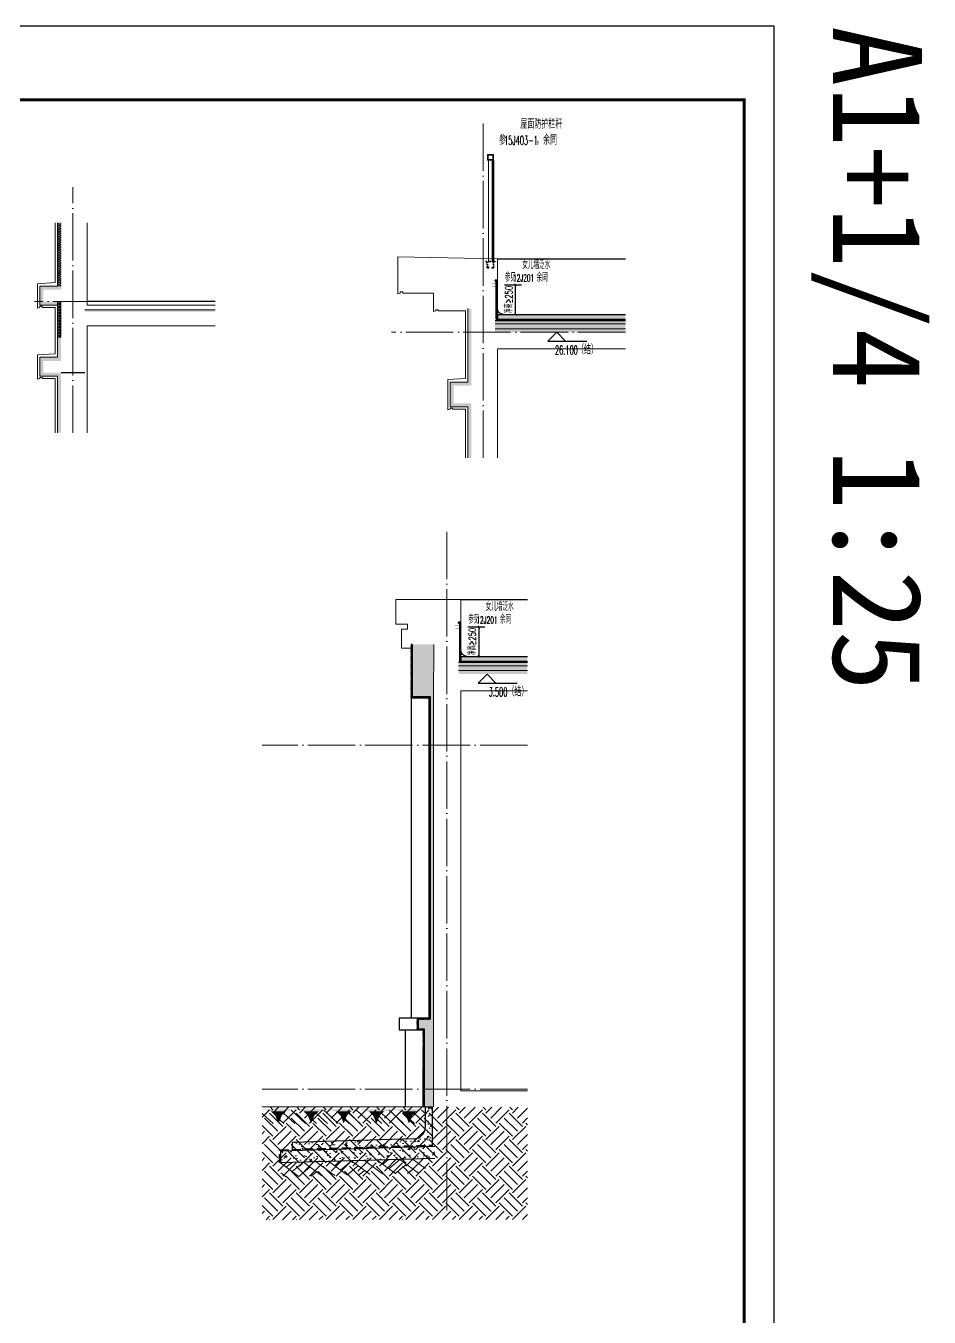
# Model space of a CAD drawing. Extents: x 27938 to 983267, y -209821 to 1628073.
# Drawn here: x 945472 to 953091, y -158326 to -147435 of the extents above; entities that cross this region are included whole.
import ezdxf
from ezdxf.xclip import XClip

# ---------------------------------------------------------------- set-up
doc = ezdxf.new("R2010")
doc.units = 0
doc.header["$LTSCALE"] = 1000
doc.header["$MEASUREMENT"] = 0
doc.header["$XCLIPFRAME"] = 0
doc.linetypes.add('DASH', pattern=[0.35, 0.25, -0.1])
doc.linetypes.add('DOTE', pattern=[2.42, 2, -0.2, 0.02, -0.2])
for name, color, linetype in [('3-屋面构造层', 157, 'Continuous'), ('COLUMN', 9, 'Continuous'), ('DIM_ELEV', 3, 'Continuous'), ('DIM_IDEN', 67, 'Continuous'), ('PUB_TEXT', 4, 'Continuous'), ('Stair-栏杆', 142, 'Continuous'), ('SURFACE', 6, 'Continuous'), ('图框', 140, 'Continuous'), ('看线', 251, 'Continuous'), ('立面-看线', 251, 'Continuous')]:
    doc.layers.add(name, color=color, linetype=linetype)
for name, color, linetype, lineweight in [('DOTE', 19, 'DOTE', 9), ('PUB_HATCH', 8, 'Continuous', 9), ('内粉刷', 37, 'Continuous', 9), ('填充', 251, 'Continuous', 5), ('立面-中轮廓线', 213, 'Continuous', 35), ('立面-栏杆', 105, 'Continuous', 15), ('粉刷', 251, 'Continuous', 9)]:
    doc.layers.add(name, color=color, linetype=linetype, lineweight=lineweight)
doc.layers.add('yichutu', color=7, linetype='Continuous', true_color=0xffffff, plot=False)
doc.styles.add('_TCH_DIM', font='SIMPLEX.shx', dxfattribs={"width": 0.7, "bigfont": 'GBCBIG.shx'})
doc.styles.add('_TCH_DIM_T3', font='SIMPLEX.shx', dxfattribs={"width": 0.494118, "bigfont": 'GBCBIG.shx'})
doc.styles.add('_TCH_LABEL', font='')
doc.styles.get('_TCH_LABEL').set_extended_font_data('SimHei')
doc.dimstyles.new('_TCH_ARCH&&20', dxfattribs={"dimtxt": 59.5, "dimasz": 20, "dimexe": 50, "dimexo": 60, "dimgap": 25.25, "dimtad": 1, "dimdec": 0, "dimzin": 0, "dimdsep": 46, "dimtxsty": '_TCH_DIM_T3', "dimblk": 'ARCHTICK', "dimcen": 0.09, "dimclrt": 7, "dimazin": 2, "dimtfac": 1, "dimtdec": 0, "dimtix": 1, "dimtmove": 2, "dimatfit": 3, "dimfxl": 1, "dimtolj": 1, "dimtzin": 0, "dimarcsym": 0})
pattern_1 = [(0, (-770148.815, -420821.493), (16.66875, 9.623705), [11.1125, -22.225]), (120, (-770148.815, -420821.493), (-16.66874801, 9.62370845), [11.1125, -22.225]), (60, (-770148.815, -420821.493), (1.99e-06, 19.24741345), [-22.225, 11.1125])]
pattern_2 = [(50, (28072.99, 249033.25), (143.452037, -12.550427), [15, -165]), (355, (28072.99, 249033.25), (-27.750267, 150.438427), [12, -132]), (100.4514, (28084.94, 249032.2), (115.701876, 137.88791), [12.74804, -140.22842]), (46.1842, (28072.99, 249073.25), (213.44821, -33.1038), [22.5, -247.5]), (96.6356, (28090.77, 249070.5), (186.93254, 194.82357), [19.12206, -210.3426]), (351.1842, (28072.99, 249073.25), (186.93239, 194.82372), [18, -198]), (21, (28092.99, 249063.25), (119.38141, -80.52378), [15, -165]), (326, (28092.99, 249063.25), (48.663066, 145.03001), [12, -132]), (71.4514, (28102.93, 249056.54), (168.044526, 64.5061), [12.74804, -140.22842]), (37.5, (28072.986, 249033.25), (2.431971, 66.578771), [0, -130.4, 0, -134, 0, -132.5]), (7.5, (28072.986, 249033.25), (52.613907, 78.882342), [0, -76.4, 0, -127.4, 0, -50.5]), (327.5, (28028.386, 249033.25), (106.764487, -4.510974), [0, -50, 0, -156, 0, -207]), (317.5, (28008.39, 249033.25), (116.637234, 20.020996), [0, -65, 0, -103.6, 0, -147])]

# ---------------------------------------------------------------- blocks, each defined once
blk = doc.blocks.new('_ArchTick')
at = {"color": 0, "linetype": 'ByBlock', "const_width": 0.4}
blk.add_lwpolyline([(-0.5, -0.5), (0.5, 0.5)], dxfattribs=at)
blk = doc.blocks.new('*D207')
at = {"layer": 'Defpoints', "color": 0, "transparency": 16777216}
for p in [(949450, -149619), (949603, -149619), (949450, -149869)]:
    blk.add_point(p, dxfattribs=at)
at = {"layer": 'DIM_IDEN', "color": 0, "lineweight": -2, "transparency": 16777216}
for p, q in [((949510, -149619), (949653, -149619)), ((949603, -149869), (949603, -149619)), ((949510, -149869), (949653, -149869))]:
    blk.add_line(p, q, dxfattribs=at)
at = {"layer": 'DIM_IDEN', "color": 0, "lineweight": -2, "transparency": 16777216, "xscale": 20, "yscale": 20, "zscale": 20}
for p, rotation in [((949603, -149619), 90), ((949603, -149869), 270)]:
    blk.add_blockref('_ArchTick', p, dxfattribs=dict(at, rotation=rotation))
at = {"layer": 'DIM_IDEN', "color": 7, "transparency": 16777216, "insert": (949546, -149744), "char_height": 59.5, "attachment_point": 5, "rotation": 90, "style": '_TCH_DIM_T3'}
blk.add_mtext('\\A1;{\\W0.70588;净高≥250}', dxfattribs=at)
blk = doc.blocks.new('A$C05102146')
at = {"layer": 'PUB_TEXT', "style": '_TCH_DIM'}
for s, height, width, p in [('屋面防护栏杆', 84.4, 0.7, (227, 216)), ('参', 84.4, 0.7, (47, 81)), ('15J403-1', 74.4, 0.494118, (90, 81)), ('，余同', 84.4, 0.7, (360, 81))]:
    blk.add_text(s, height=height, dxfattribs=dict(at, width=width)).set_placement(p)
blk = doc.blocks.new('A$C40486AD2')
at = {"layer": 'PUB_TEXT', "style": '_TCH_DIM'}
for s, height, width, p in [('女儿墙泛水', 67.5, 0.7, (255, 115)), ('参见', 67.5, 0.7, (108, 8)), ('12J201', 59.5, 0.494118, (177, 8)), ('，余同', 67.5, 0.7, (328, 8))]:
    blk.add_text(s, height=height, dxfattribs=dict(at, width=width)).set_placement(p)
blk = doc.blocks.new('FGHFG4334GDFGDFFGGGGGGDFG4G')
at = {"layer": 'SURFACE', "const_width": 2.25}
for points in [[(47, 0), (0, 0)], [(47, -28), (0, -28)]]:
    blk.add_lwpolyline(points, dxfattribs=at)
at = {"layer": 'SURFACE', "const_width": 1.5}
blk.add_lwpolyline([(47, 17, -1), (47, 5), (47, -7, -1), (47, -19), (47, -37), (53, -48), (53, -73)], format="xyb", dxfattribs=at)
blk = doc.blocks.new('FGDGDGD')
at = {"layer": '3-屋面构造层'}
h = blk.add_hatch(dxfattribs=at)
h.set_pattern_fill('隔热材料01', color=256, scale=7.692308, style=0)
h.set_pattern_definition([(270, (9.5186, 433.228), (3.846153863, -7e-16), [0.385980771, -3.460173092]), (270, (6.637, 433.228), (3.846153863, -7e-16), [0.385980771, -3.460173092]), (90, (8.5996, 430.618), (-3.846153863, 2e-16), [0.385980771, -3.460173092]), (90, (7.556, 430.618), (-3.846153863, 2e-16), [0.385980771, -3.460173092]), (180, (10.002, 430), (-5e-16, -3.846153863), [3.848019248, 0.001865385]), (135, (8.9282, 430.193), (2e-16, 3.846144175), [0.328307694, -5.110980792]), (116.56505, (12.5422, 430.4251), (8.6793e-06, 3.8461487416), [0.215769232, -8.384500037]), (116.56505, (8.696, 430.4251), (8.6793e-06, 3.8461487416), [0.215769232, -8.384500037]), (153.43495, (13.1603, 430), (-8.679e-06, 3.846148742), [0.431538463, -8.168730805]), (153.43495, (9.3142, 430), (-8.679e-06, 3.846148742), [0.431538463, -8.168730805]), (63.43495, (12.4457, 431.0041), (-8.6793e-06, 3.8461487416), [2.054923086, -6.545346183]), (63.43495, (8.5996, 431.0041), (-8.6793e-06, 3.8461487416), [2.054923086, -6.545346183]), (116.56505, (13.3647, 433.228), (8.6793e-06, 3.8461487416), [0.215769232, -8.384500037]), (116.56505, (9.5186, 433.228), (8.6793e-06, 3.8461487416), [0.215769232, -8.384500037]), (135, (9.422, 433.421), (2e-16, 3.846144175), [0.328307694, -5.110980792]), (153.43495, (13.036, 433.6532), (-8.679e-06, 3.846148742), [0.431538463, -8.168730805]), (153.43495, (9.19, 433.6532), (-8.679e-06, 3.846148742), [0.431538463, -8.168730805]), (45, (6.7336, 433.421), (2e-16, 3.846144175), [0.328307694, -5.110980792]), (63.43495, (10.4833, 433.228), (-8.6793e-06, 3.8461487416), [0.215769232, -8.384500037]), (63.43495, (6.6371, 433.228), (-8.6793e-06, 3.8461487416), [0.215769232, -8.384500037]), (26.56505, (10.812, 433.6532), (8.679e-06, 3.846148742), [0.431538463, -8.168730805]), (26.56505, (6.9658, 433.6532), (8.679e-06, 3.846148742), [0.431538463, -8.168730805]), (116.56505, (11.4023, 431.0041), (8.6793e-06, 3.8461487416), [2.054923086, -6.545346183]), (116.56505, (7.5561, 431.0041), (8.6793e-06, 3.8461487416), [2.054923086, -6.545346183]), (45, (7.2275, 430.193), (2e-16, 3.846144175), [0.328307694, -5.110980792]), (63.43495, (11.3058, 430.4251), (-8.6793e-06, 3.8461487416), [0.215769232, -8.384500037]), (63.43495, (7.4596, 430.4251), (-8.6793e-06, 3.8461487416), [0.215769232, -8.384500037]), (26.56505, (10.6877, 430), (8.679e-06, 3.846148742), [0.431538463, -8.168730805]), (26.56505, (6.8415, 430), (8.679e-06, 3.846148742), [0.431538463, -8.168730805])])
edge = h.paths.add_edge_path()
edge.add_arc((682181, 585366), 9.23, 450, 540, ccw=False)
edge.add_line((682181, 585375), (682192, 585375))
edge.add_line((682192, 585375), (682192, 585366))
edge.add_line((682192, 585366), (682172, 585366))
h = blk.add_hatch(dxfattribs=at)
h.set_pattern_fill('混凝土', color=256, scale=5, angle=-1.1458, style=0)
h.set_pattern_definition([(48.854237, (-82751.966, -43707.863), (35.7930991, -3.8540962), [3.75, -41.25]), (353.854237, (-82751.966, -43707.863), (-6.1841378, 37.7408106), [3, -33]), (99.305637, (-82748.983, -43708.185), (29.6089874, 33.886691), [3.1870095, -35.0571056]), (45.038437, (-82751.766, -43697.865), (53.1858973, -9.3413237), [5.625, -61.875]), (95.489837, (-82747.334, -43698.644), (47.6977146, 47.7616795), [4.7805144, -52.58565]), (350.038437, (-82751.766, -43697.865), (47.6976773, 47.7617167), [4.5, -49.5]), (19.854237, (-82746.817, -43700.465), (29.4368469, -20.7237073), [3.75, -41.25]), (324.854237, (-82746.817, -43700.465), (12.8883392, 36.0069862), [3, -33]), (70.305637, (-82744.364, -43702.192), (42.3251977, 15.2832459), [3.1870095, -35.0571056]), (36.3542372, (-82751.966, -43707.863), (0.9406985, 16.62920733), [0, -32.6, 0, -33.5, 0, -33.125]), (6.3542372, (-82751.966, -43707.863), (13.54517982, 19.45362572), [0, -19.1, 0, -31.85, 0, -12.625]), (326.3542372, (-82763.114, -43707.64), (26.66323482, -1.66123381), [0, -12.5, 0, -39, 0, -51.75]), (316.3542372, (-82768.113, -43707.54), (29.2535633, 4.4211788), [0, -16.25, 0, -25.9, 0, -36.75])])
h.paths.add_polyline_path([(674875, 585046), (674875, 585086), (682172, 585086), (682172, 585046)])
h = blk.add_hatch(dxfattribs=at)
h.set_pattern_fill('隔热材料03', color=256, scale=12.5, style=0)
h.set_pattern_definition([(113.578, (-500407.8114, 374696.8656), (-0.0086926214, 6.2699620763), [1.075, -0.5693125, 2.8375, -0.5693125, 1.075, -0.6825]), (66.42, (-500406.1744, 374696.8656), (2.727787851, 6.0425e-05), [1.075, -0.5693125, 2.840375, -0.5693125, 1.075, -0.6825]), (180, (-500406.1744, 374696.8656), (0, 6.25), [1.636625, -1.0910625]), (180, (-500407.538, 374702.4906), (0, 6.25), [1.636625, -1.0910625]), (90, (-500405.7427, 374697.8548), (2.72775, 2e-16), [0.52175, -5.72825]), (90, (-500407.1066, 374700.9798), (2.72775, 2e-16), [0.52175, -5.72825]), (90, (-500408.2427, 374697.8548), (2.72775, 2e-16), [0.52175, -5.72825]), (90, (-500409.6066, 374700.9798), (2.72775, 2e-16), [0.52175, -5.72825])])
edge = h.paths.add_edge_path()
edge.add_line((682178, 585086), (682178, 585050))
edge.add_arc((682172, 585050), 6.25, 270, 360, ccw=False)
edge.add_line((682172, 585044), (682172, 585086))
edge.add_line((682172, 585086), (682178, 585086))
h = blk.add_hatch(dxfattribs=at)
h.set_pattern_fill('焦渣矿渣', color=256, scale=4, angle=-1.1458, style=0)
h.set_pattern_definition([(358.8542372, (-82751.966, -43697.863), (8.27546507, 13.69326162), [1.6, -14.4]), (298.8542372, (-82751.966, -43697.863), (15.99644496, -0.32013217), [1.6, -14.4]), (238.8542372, (-82750.366, -43697.895), (7.72097989, -14.0133938), [1.6, -14.4]), (268.8542372, (-82745.567, -43697.991), (15.83683295, -8.3183365), [2.4, -11.456]), (268.8542372, (-82743.967, -43698.023), (15.83683295, -8.3183365), [2.4, -11.456]), (268.8542372, (-82742.368, -43698.055), (15.83683295, -8.3183365), [2.4, -11.456])])
h.paths.add_polyline_path([(674875, 585006), (674875, 585036), (682192, 585036), (682192, 585006)])
h = blk.add_hatch(dxfattribs=at)
h.set_pattern_fill('加气混凝土', color=256, scale=5, style=0)
h.set_pattern_definition([(0, (-82734.266, -43726.163), (30, 60), [0, -60]), (0, (-82769.366, -43734.263), (30, 60), [0, -60]), (0, (-82749.866, -43734.863), (30, 60), [0, -60]), (0, (-82728.566, -43717.163), (30, 60), [0, -60]), (0, (-82753.466, -43737.863), (30, 60), [0, -60]), (0, (-82722.566, -43679.363), (30, 60), [0, -60]), (0, (-82740.866, -43684.163), (30, 60), [0, -60]), (0, (-82731.266, -43691.663), (30, 60), [0, -60]), (0, (-82780.166, -43692.863), (30, 60), [0, -60]), (0, (-82750.766, -43695.563), (30, 60), [0, -60]), (0, (-82762.166, -43710.863), (30, 60), [0, -60]), (0, (-82761.566, -43733.363), (30, 60), [0, -60]), (0, (-82739.066, -43735.763), (30, 60), [0, -60]), (0, (-82722.566, -43709.363), (30, 60), [0, -60]), (0, (-82778.666, -43718.663), (30, 60), [0, -60]), (0, (-82773.566, -43708.463), (30, 60), [0, -60]), (0, (-82750.166, -43712.663), (30, 60), [0, -60]), (0, (-82758.566, -43721.363), (30, 60), [0, -60]), (0, (-82763.366, -43701.563), (30, 60), [0, -60]), (0, (-82755.866, -43679.063), (30, 60), [0, -60]), (0, (-82776.266, -43731.263), (30, 60), [0, -60]), (0, (-82743.266, -43691.363), (30, 60), [0, -60]), (0, (-82771.166, -43690.463), (30, 60), [0, -60]), (0, (-82775.966, -43682.663), (30, 60), [0, -60]), (130.601294, (-82726.2516, -43698.149), (-149.999998343, 180.000000787), [2.6341554, -1103.7111]), (18.4349488, (-82730.537, -43697.006), (149.99999945, 59.99999956), [2.710524, -376.76279]), (90, (-82730.537, -43699.578), (30, 60), [2.5714284, -117.428565]), (161.565051, (-82727.966, -43700.435), (-150.000000755, 59.99999553), [2.710524, -376.76279]), (53.1301023, (-82727.966, -43700.435), (30.00000006, 59.99999997), [2.857143, -297.14285]), (135, (-82725.68, -43731.006), (-30.00000363, 59.99999594), [2.424366, -167.28126]), (45, (-82729.109, -43731.006), (29.9999998, 59.99999976), [2.424366, -167.28126]), (135, (-82727.394, -43732.72), (-30.00000363, 59.99999594), [2.424366, -167.28126]), (45, (-82727.394, -43732.72), (29.9999998, 59.99999976), [2.424366, -167.28126]), (116.565051, (-82754.537, -43690.72), (-5.2e-06, 119.9999967), [3.1943826, -63.88765]), (180, (-82755.966, -43687.863), (-30, 60), [3.4285716, -56.571425]), (63.434949, (-82760.823, -43690.72), (3e-07, 119.9999994), [3.1943826, -63.88765]), (116.565051, (-82759.394, -43693.58), (-5.2e-06, 119.9999967), [3.1943826, -63.88765]), (0, (-82759.394, -43693.58), (30, 60), [3.4285716, -56.571425]), (63.434949, (-82755.966, -43693.58), (3e-07, 119.9999994), [3.1943826, -63.88765]), (107.102728, (-82731.9658, -43711.0063), (-89.999996559, 300.000000484), [3.8861346, -1628.29025]), (143.972626, (-82733.1087, -43707.292), (-569.999992774, 419.999999525), [3.8861346, -812.202]), (180, (-82736.25, -43705.006), (-30, 60), [3.7142856, -56.28571]), (36.0273733, (-82743.1087, -43707.292), (569.999995788, 419.999995472), [3.8861346, -812.202]), (71.5650511, (-82744.252, -43710.721), (90.00000046, 299.99999948), [3.6140316, -375.85928]), (107.102728, (-82743.1087, -43714.4348), (-89.999996559, 300.000000484), [3.8861346, -1628.29025]), (143.972626, (-82739.966, -43716.7206), (-569.999992774, 419.999999525), [3.8861346, -812.202]), (0, (-82739.966, -43716.72), (30, 60), [3.7142856, -56.28571]), (36.0273733, (-82736.2516, -43716.7206), (569.999995788, 419.999995472), [3.8861346, -812.202]), (71.5650511, (-82733.109, -43714.435), (90.00000046, 299.99999948), [3.6140316, -375.85928]), (150.255118, (-82731.3944, -43683.006), (-90.000000213, 59.999999257), [2.303502, -481.43196]), (90, (-82733.394, -43684.15), (30, 60), [2.2857144, -117.714275]), (29.7448813, (-82733.3944, -43684.149), (90.000000053, 59.99999972), [2.303502, -481.43196]), (116.565051, (-82745.394, -43725.58), (-5.2e-06, 119.9999967), [3.1943826, -63.88765]), (168.690067, (-82746.823, -43722.7206), (-270.0000002, 59.999998494), [2.9137254, -608.96855]), (41.1859251, (-82751.9658, -43724.149), (749.999995456, 659.999994229), [3.0371844, -1272.5802]), (90, (-82751.966, -43727.006), (30, 60), [2.857143, -117.14285]), (138.814074, (-82749.68, -43729.0063), (-749.999986669, 660.000004204), [3.0371844, -1272.5802]), (16.6992442, (-82749.68, -43729.0063), (989.999992552, 299.999996858), [2.982945, -1249.85375]), (60.9453959, (-82746.823, -43728.149), (29.99999992, 59.999999469), [2.9416086, -1232.53395]), (109.983106, (-82770.5373, -43700.4348), (-150.000000565, 419.9999988885), [3.3442002, -1401.21975]), (155.556045, (-82771.68, -43697.292), (-390.0000014866, 179.99999626), [3.4522986, -1446.51315]), (24.4439547, (-82777.9658, -43697.292), (390.0000001945, 179.999999134), [3.4522986, -1446.51315]), (70.0168934, (-82779.1087, -43700.4348), (150.000000452, 419.999998958), [3.3442002, -1401.21975]), (109.983106, (-82777.9658, -43703.5777), (-150.000000565, 419.9999988885), [3.3442002, -1401.21975]), (160.016893, (-82774.823, -43704.7206), (-150.000000088, 59.999997267), [3.3442002, -698.93775]), (19.9831065, (-82774.823, -43704.7206), (149.999999176, 59.999999905), [3.3442002, -698.93775]), (70.0168934, (-82771.68, -43703.5777), (150.000000452, 419.999998958), [3.3442002, -1401.21975]), (122.005383, (-82748.2516, -43705.8634), (-30.000004026, 59.999996937), [2.6954232, -563.3434]), (18.4349488, (-82752.252, -43704.435), (149.99999945, 59.99999956), [2.710524, -376.76279]), (90, (-82752.252, -43707.006), (30, 60), [2.5714284, -117.428565]), (161.565051, (-82749.68, -43707.863), (-150.000000755, 59.99999553), [2.710524, -376.76279]), (54.4623222, (-82749.68, -43707.8634), (209.999999696, 299.99999955), [2.457807, -1029.82115]), (116.565051, (-82765.68, -43720.435), (-5.2e-06, 119.9999967), [3.1943826, -63.88765]), (180, (-82767.11, -43717.58), (-30, 60), [3.142857, -56.85714]), (59.0362434, (-82771.966, -43720.435), (30.000000098, 59.99999971), [3.3319728, -696.3822]), (120.963756, (-82770.2516, -43723.292), (-30.0000041, 59.999997245), [3.3319728, -696.3822]), (0, (-82770.25, -43723.29), (30, 60), [3.142857, -56.85714]), (63.434949, (-82767.11, -43723.29), (3e-07, 119.9999994), [3.1943826, -63.88765])])
h.paths.add_polyline_path([(682192, 584936), (674875, 584936), (674875, 584966), (682192, 584966)])
at = {"layer": '立面-看线'}
h = blk.add_hatch(dxfattribs=at)
h.set_pattern_fill('HONEY', color=256, scale=7)
h.set_pattern_definition([(0, (-799653.24, -415240.13), (16.66875, 9.623705), [11.1125, -22.225]), (120, (-799653.24, -415240.13), (-16.66874801, 9.62370845), [11.1125, -22.225]), (60, (-799653.24, -415240.13), (1.99e-06, 19.24741345), [-22.225, 11.1125])])
h.paths.add_polyline_path([(682192, 584966), (674875, 584966), (674875, 585006), (682192, 585006)])
at = {"layer": '3-屋面构造层'}
for p, q in [((682178, 585086), (674875, 585086)), ((682172, 585046), (674875, 585046)), ((682172, 585086), (682172, 585044)), ((682192, 585036), (674875, 585036))]:
    blk.add_line(p, q, dxfattribs=at)
at = {"layer": '3-屋面构造层', "ltscale": 0.8}
blk.add_lwpolyline([(682172, 585366, -0.414214), (682181, 585375), (682192, 585375), (682192, 585366), (682172, 585366)], format="xyb", dxfattribs=at)
at = {"layer": '3-屋面构造层', "color": 251, "linetype": 'DASH', "ltscale": 0.05, "true_color": 0x636466, "const_width": 2.5}
for points in [[(682057, 585043), (682172, 585043, 0.414214), (682179, 585050), (682179, 585366)], [(682057, 585039), (682172, 585039, 0.414214), (682183, 585050), (682183, 585366)]]:
    blk.add_lwpolyline(points, format="xyb", dxfattribs=at)
at = {"layer": '3-屋面构造层', "color": 251, "true_color": 0x636466}
for points in [[(682057, 585041), (682172, 585041, 0.414214), (682180, 585050), (682180, 585366)], [(682057, 585044), (682172, 585044, 0.414214), (682178, 585050), (682178, 585366)], [(682057, 585040), (682172, 585040, 0.414214), (682182, 585050), (682182, 585366), (682184, 585366), (682184, 585050, -0.414214), (682172, 585038), (682057, 585038)]]:
    blk.add_lwpolyline(points, format="xyb", dxfattribs=at)
at = {"layer": '3-屋面构造层', "color": 251, "linetype": 'DASH', "ltscale": 0.05, "true_color": 0x636466, "const_width": 2.5}
for points in [[(682043, 585039), (674875, 585039)], [(682057, 585043), (682043, 585039)]]:
    blk.add_lwpolyline(points, dxfattribs=at)
at = {"layer": '3-屋面构造层', "color": 251, "true_color": 0x636466}
for points in [[(682043, 585040), (674875, 585040)], [(674875, 585038), (682043, 585038)], [(682056, 585044), (682042, 585040)], [(682043, 585038), (682057, 585042)]]:
    blk.add_lwpolyline(points, dxfattribs=at)
at = {"layer": '3-屋面构造层'}
blk.add_arc((682122, 585136), 50, 270, 360, dxfattribs=at)
at = {"layer": 'PUB_HATCH', "color": 215, "true_color": 0xa953a0}
for p, q in [((682192, 585006), (674875, 585006)), ((682192, 584966), (674875, 584966))]:
    blk.add_line(p, q, dxfattribs=at)
at = {"layer": '3-屋面构造层', "color": 1, "xscale": -1}
blk.add_blockref('FGHFG4334GDFGDFFGGGGGGDFG4G', (682218, 585349), dxfattribs=at)
blk = doc.blocks.new('FGHFGFD')
at = {"layer": '立面-栏杆'}
for p, q in [((542634, 108636), (542634, 109486)), ((542664, 109486), (542664, 108636))]:
    blk.add_line(p, q, dxfattribs=at)
at = {"layer": '立面-栏杆', "linetype": 'DASH', "ltscale": 0.1}
for p, q in [((542689, 108636), (542609, 108636)), ((542609, 108636), (542609, 108629)), ((542609, 108629), (542619, 108629)), ((542619, 108629), (542619, 108585)), ((542626, 108629), (542671, 108629)), ((542626, 108585), (542626, 108629)), ((542634, 108583), (542628, 108583)), ((542636, 108579), (542636, 108581)), ((542661, 108581), (542661, 108579)), ((542669, 108583), (542664, 108583)), ((542671, 108629), (542671, 108585)), ((542678, 108629), (542689, 108629)), ((542678, 108585), (542678, 108629)), ((542689, 108629), (542689, 108636)), ((542628, 108576), (542634, 108576)), ((542664, 108576), (542669, 108576))]:
    blk.add_line(p, q, dxfattribs=at)
at = {"layer": '立面-栏杆'}
for points in [[(542674, 109536), (542624, 109536), (542624, 109486), (542674, 109486)], [(542668, 109530), (542630, 109530), (542630, 109492), (542668, 109492)]]:
    blk.add_lwpolyline(points, close=True, dxfattribs=at)
at = {"layer": '立面-栏杆', "linetype": 'DASH', "ltscale": 0.1}
for centre, major_axis, start_param, end_param in [((542628, 108585), (6.36, 6.36), 2.356194, 3.926991), ((542628, 108585), (1.27, 1.27), 2.356194, 3.926991), ((542634, 108581), (1.91, 1.91), 5.497787, 7.068583), ((542664, 108581), (1.91, 1.91), 0.785398, 2.356194), ((542669, 108585), (-6.36, 6.36), 2.356194, 3.926991), ((542669, 108585), (-1.27, 1.27), 2.356194, 3.926991), ((542634, 108579), (1.91, 1.91), 3.926991, 5.497787), ((542666, 108581), (3.53, 3.53), 2.748894, 3.534292)]:
    blk.add_ellipse(centre, major_axis=major_axis, ratio=1, start_param=start_param, end_param=end_param, dxfattribs=at)
blk = doc.blocks.new('GFDDDDRG')
at = {"layer": '图框'}
blk.add_lwpolyline([(923310, -107437), (923310, -159999), (893610, -159999), (893610, -107437)], close=True, dxfattribs=at)
blk.add_lwpolyline([(923310, -107437), (923310, -159999), (893610, -159999), (893610, -107437)], close=True, dxfattribs=at)
at = {"layer": '图框', "const_width": 50}
blk.add_lwpolyline([(894110, -159499), (922810, -159499), (922810, -108687), (894110, -108687)], close=True, dxfattribs=at)
blk = doc.blocks.new('yct-1051-594-26275-14850-25-1002.0')
at = {"layer": 'yichutu', "color": 7, "true_color": 0xffffff}
blk.add_lwpolyline([(0, 0), (0, 14850), (26275, 14850), (26275, 0)], close=True, dxfattribs=at)
at = {"layer": 'yichutu', "color": 7, "true_color": 0xffffff, "style": '_TCH_LABEL'}
blk.add_text('A1+1/4 1:25', height=750, dxfattribs=at).set_placement((0, 15350))
blk = doc.blocks.new('VDVDXAXFSFFX')
at = {"layer": 'PUB_HATCH'}
h = blk.add_hatch(dxfattribs=at)
h.set_pattern_fill('DOTS', color=251, scale=2, style=0)
h.set_pattern_definition([(0, (924712.4965, -148185.593), (1.5875, 3.175), [0, -3.175])])
h.paths.add_polyline_path([(924682, -148186), (924712, -148186), (924712, -147936), (924712, -147886), (924712, -147886), (924712, -147886), (924682, -147886)])
at = {"layer": 'PUB_HATCH', "color": 5}
blk.add_lwpolyline([(924712, -147886), (924682, -147886), (924682, -148186), (924712, -148186)], close=True, dxfattribs=at)
blk = doc.blocks.new('$LinePat$素土夯实')
at = {"color": 0}
for p, q in [((0, -210), (210, 0)), ((120, -300), (420, 0)), ((420, 0), (608, -188)), ((495, -300), (795, 0)), ((615, 0), (705, -90)), ((210, -210), (300, -300)), ((315, -105), (502, -293)), ((705, -300), (795, -210))]:
    blk.add_line(p, q, dxfattribs=at)
blk = doc.blocks.new('$LinePat$自然土壤')
at = {"color": 0}
for p, q in [((0, -90), (71, -19)), ((0, -300), (211, -89)), ((210, -300), (286, -224)), ((420, -300), (630, -90))]:
    blk.add_line(p, q, dxfattribs=at)
for points in [[(0, 0), (630, 0), (168, -45), (462, -45)], [(168, -45), (462, -45), (252, -132), (378, -132)], [(252, -132), (378, -132), (315, -300)]]:
    blk.add_solid(points, dxfattribs=at)
blk = doc.blocks.new('sanshui')
at = {"layer": '粉刷'}
h = blk.add_hatch(dxfattribs=at)
h.set_pattern_fill('混凝土', color=256, scale=20)
h.set_pattern_definition(pattern_2)
edge = h.paths.add_edge_path()
edge.add_line((346318, 427330), (346258, 427330))
edge.add_line((346258, 427330), (346258, 427160))
edge.add_arc((346158, 427160), 100, 271.7184, 360, ccw=False)
edge.add_line((346161, 427060), (345138, 427030))
edge.add_line((345138, 427030), (345138, 426970))
edge.add_line((345138, 426970), (346318, 427005))
edge.add_line((346318, 427005), (346318, 427330))
h = blk.add_hatch(dxfattribs=at)
h.set_pattern_fill('混凝土', color=256, scale=20)
h.set_pattern_definition(pattern_2)
h.paths.add_polyline_path([(346338, 426896), (346338, 426996), (345038, 426957), (345038, 426857)])
at = {"layer": 'COLUMN'}
for p, q in [((346258, 427330), (346318, 427330)), ((346258, 427160), (346258, 427330)), ((346318, 426995), (346318, 427330)), ((346161, 427060), (345138, 427030)), ((345138, 426960), (345138, 427030)), ((346338, 426996), (345038, 426957)), ((345038, 426857), (345038, 426957)), ((346338, 426896), (345038, 426857))]:
    blk.add_line(p, q, dxfattribs=at)
blk.add_arc((346158, 427160), 100, 271.7184, 0, dxfattribs=at)
at = {"layer": '立面-中轮廓线', "linetype": 'DASH', "ltscale": 0.3}
blk.add_lwpolyline([(345028, 426857), (345028, 426966), (346318, 427005)], dxfattribs=at)
at = {"layer": '粉刷'}
blk.add_line((344881, 427330), (346258, 427330), dxfattribs=at)
at = {"layer": '粉刷', "yscale": 0.4, "zscale": 0.4}
for name, p, xscale, rotation in [('$LinePat$自然土壤', (345157, 427310), -0.4369306507241237, 359.9999999999903), ('$LinePat$自然土壤', (345432, 427310), -0.4369306507241237, 359.9999999999903), ('$LinePat$自然土壤', (345707, 427310), -0.4369306507241237, 359.9999999999903), ('$LinePat$自然土壤', (345983, 427310), -0.4369306507241237, 359.9999999999903), ('$LinePat$自然土壤', (346258, 427310), -0.4369306507241237, 359.9999999999903), ('$LinePat$素土夯实', (345444, 426869), -0.5117605352322558, 1.718358001643932), ('$LinePat$素土夯实', (345851, 426881), -0.5117605352322558, 1.718358001643932), ('$LinePat$素土夯实', (346258, 426893), -0.5117605352322558, 1.718358001643932)]:
    blk.add_blockref(name, p, dxfattribs=dict(at, xscale=xscale, rotation=rotation))
blk = doc.blocks.new('*D314')
at = {"layer": 'Defpoints', "color": 0, "transparency": 16777216}
for p in [(949141, -152503), (949294, -152503), (949141, -152753)]:
    blk.add_point(p, dxfattribs=at)
at = {"layer": 'DIM_IDEN', "color": 0, "lineweight": -2, "transparency": 16777216}
for p, q in [((949201, -152503), (949344, -152503)), ((949294, -152753), (949294, -152503)), ((949201, -152753), (949344, -152753))]:
    blk.add_line(p, q, dxfattribs=at)
at = {"layer": 'DIM_IDEN', "color": 0, "lineweight": -2, "transparency": 16777216, "xscale": 20, "yscale": 20, "zscale": 20}
for p, rotation in [((949294, -152503), 90), ((949294, -152753), 270)]:
    blk.add_blockref('_ArchTick', p, dxfattribs=dict(at, rotation=rotation))
at = {"layer": 'DIM_IDEN', "color": 7, "transparency": 16777216, "insert": (949237, -152628), "char_height": 59.5, "attachment_point": 5, "rotation": 90, "style": '_TCH_DIM_T3'}
blk.add_mtext('\\A1;{\\W0.70588;净高≥250}', dxfattribs=at)

msp = doc.modelspace()

# ---------------------------------------------------------------- hatches: boundary and pattern name
h = msp.add_hatch()
h.set_pattern_fill('ANSI34', color=1, style=0, double=1)
h.set_pattern_definition([(45, (-337511.453, -665903.343), (-6.73519209, 6.73519209), []), (45, (-337509.208, -665903.343), (-6.73519209, 6.73519209), []), (45, (-337506.963, -665903.343), (-6.73519209, 6.73519209), []), (45, (-337504.718, -665903.343), (-6.73519209, 6.73519209), [])])
h.paths.add_polyline_path([(948871.4, -155802.6), (948771.3, -155802.6), (948771.3, -155902.6), (948821.6, -155902.6), (948821.5, -156552.5), (948831.5, -156552.5), (948831.6, -155892.6), (948781.3, -155892.6), (948781.3, -155812.6), (948881.4, -155812.6), (948881.4, -153092.5), (948731.4, -153092.5), (948731.4, -152652.5), (948721.4, -152652.5), (948721.4, -153102.5), (948771.3, -153102.6), (948771.3, -153102.5), (948871.4, -153102.5)])
at = {"layer": 'PUB_HATCH'}
h = msp.add_hatch(dxfattribs=at)
h.set_pattern_fill('HONEY', color=256, scale=8, style=0)
h.set_pattern_definition([(0, (994305.679, -197933.485), (19.05, 10.99852), [12.7, -25.4]), (120, (994305.679, -197933.485), (-19.0499977, 10.998524), [12.7, -25.4]), (60, (994305.679, -197933.485), (2.3e-06, 21.997044), [-25.4, 12.7])])
h.paths.add_polyline_path([(949200.2, -151079.1), (949230.2, -151079.1), (949230.2, -150619), (949080.2, -150619), (949080.2, -150469), (949230.2, -150469), (949230.2, -149819), (949200.2, -149819), (949200.2, -150439), (949050.2, -150439), (949050.2, -150649), (949050.2, -150649), (949200.2, -150649)])
at = {"layer": 'Stair-栏杆'}
h = msp.add_hatch(dxfattribs=at)
h.set_pattern_fill('水域', color=5, scale=5)
h.set_pattern_definition([(0, (406741.339, -258055.104), (0, 10.23622015), [1.2795276, -8.956693]), (26.5650512, (406742.618, -258055.104), (10.236220737, 9.4e-08), [1.4305551, -21.458329]), (333.4349488, (406750.2953, -258054.4644), (10.23622078, -4e-09), [1.4305551, -21.458329]), (45, (406743.8976, -258054.4644), (0, 10.2362206), [1.80952525, -12.666676]), (135, (406750.295, -258054.4644), (-10.2362206, 1e-15), [1.80952525, -12.666676]), (26.5650512, (406745.177, -258053.185), (10.236220737, 9.4e-08), [1.4305551, -21.458329]), (333.4349488, (406747.736, -258052.545), (10.23622078, -4e-09), [1.4305551, -21.458329]), (0, (406746.457, -258052.545), (0, 10.23622015), [1.2795276, -8.956693])])
h.paths.add_polyline_path([(949405.2, -148569), (949405.2, -149419), (949415.2, -149419), (949415.2, -148569)])
at = {"layer": '填充'}
h = msp.add_hatch(dxfattribs=at)
h.set_pattern_fill('EARTH', color=250, scale=50, angle=45, style=0)
h.set_pattern_definition([(45, (477747.5, -120093.77), (0, 224.506403), [158.75, -158.75]), (45, (477705.4, -120051.67), (0, 224.506403), [158.75, -158.75]), (45, (477663.3, -120009.58), (0, 224.506403), [158.75, -158.75]), (135, (477663.3, -119981.51), (-224.506403, 0), [158.75, -158.75]), (135, (477705.4, -119939.42), (-224.506403, 0), [158.75, -158.75]), (135, (477747.5, -119897.32), (-224.506403, 0), [158.75, -158.75])])
edge = h.paths.add_edge_path()
edge.add_line((947465.2, -156552.6), (947464.5, -157503.8))
edge.add_line((947464.8, -157503.8), (949702.4, -157501.3))
edge.add_line((949702.4, -157501.3), (949702.4, -156554.9))
edge.add_line((949702.4, -156554.9), (947464.8, -156552.6))
at = {"layer": '立面-看线'}
h = msp.add_hatch(dxfattribs=at)
h.set_pattern_fill('HONEY', color=256, scale=7)
h.set_pattern_definition(pattern_1)
h.paths.add_polyline_path([(945768.9, -149097), (945738.9, -149097), (945738.9, -149630.6), (945768.9, -149630.6)])
h = msp.add_hatch(dxfattribs=at)
h.set_pattern_fill('HONEY', color=256, scale=7)
h.set_pattern_definition(pattern_1)
h.paths.add_polyline_path([(945768.9, -150867.1), (945768.9, -150360.6), (945618.9, -150360.6), (945618.9, -150260.6), (945768.9, -150260.6), (945768.9, -149760.6), (945618.9, -149760.6), (945618.9, -149660.6), (945768.9, -149660.6), (945768.9, -149630.6), (945588.9, -149630.6), (945588.9, -149790.6), (945738.9, -149790.6), (945738.9, -150230.6), (945588.9, -150230.6), (945588.9, -150390.6), (945738.9, -150390.6), (945738.9, -150867.1)])
h = msp.add_hatch(dxfattribs=at)
h.set_pattern_fill('HONEY', color=256, scale=7)
h.set_pattern_definition([(0, (144619.649, -535207.576), (16.66875, 9.623705), [11.1125, -22.225]), (120, (144619.649, -535207.576), (-16.66874801, 9.62370845), [11.1125, -22.225]), (60, (144619.649, -535207.576), (1.99e-06, 19.24741345), [-22.225, 11.1125])])
h.paths.add_polyline_path([(947067.4, -149830.6), (945968.9, -149830.6), (945968.9, -149845.6), (947067.4, -149845.6)])
h = msp.add_hatch(dxfattribs=at)
h.set_pattern_fill('HONEY', color=256, scale=7)
h.set_pattern_definition([(0, (-337511.453, -665903.343), (16.66875, 9.623705), [11.1125, -22.225]), (120, (-337511.453, -665903.343), (-16.66874801, 9.62370845), [11.1125, -22.225]), (60, (-337511.453, -665903.343), (1.99e-06, 19.24741345), [-22.225, 11.1125])])
h.paths.add_polyline_path([(948771.5, -153092.5), (948771.5, -153092.5), (948881.4, -153092.5), (948881.4, -155812.6), (948781.3, -155812.6), (948781.3, -155892.6), (948831.6, -155892.6), (948831.5, -156552.6), (948911.4, -156552.6), (948910.9, -153112.5), (948911.4, -153112.6), (948911.8, -152652.6), (948731.4, -152652.5), (948731.6, -153092.5)])

# ---------------------------------------------------------------- linework, layer by layer
msp.add_line((945968.9, -150360.6), (945768.9, -150360.6))
at = {"color": 1}
for points in [[(948731.4, -152652.5), (948721.4, -152652.5), (948721.4, -153102.5), (948871.4, -153102.5), (948871.4, -155802.6), (948771.3, -155802.6), (948771.3, -155902.6), (948821.6, -155902.6), (948821.5, -156552.6)], [(948731.4, -152652.5), (948731.4, -153092.5), (948881.4, -153092.5), (948881.4, -155812.6), (948781.3, -155812.6), (948781.3, -155892.6), (948831.6, -155892.6), (948831.5, -156552.6)]]:
    msp.add_lwpolyline(points, dxfattribs=at)
at = {"layer": 'DIM_ELEV', "color": 3}
for p, q in [((949949.4, -150019), (949874.4, -150094)), ((949949.4, -150019), (950024.4, -150094)), ((949874.4, -150094), (950202.4, -150094)), ((949362.1, -152902.6), (949287.1, -152977.6)), ((949362.1, -152902.6), (949437.1, -152977.6)), ((949287.1, -152977.6), (949615.1, -152977.6))]:
    msp.add_line(p, q, dxfattribs=at)
at = {"layer": 'DOTE', "linetype": 'DOTE', "ltscale": 0.2}
for p, q in [((949330.2, -151079.1), (949330.2, -148239)), ((945868.9, -150867.1), (945868.9, -148797)), ((947067.4, -149760.6), (945544.3, -149760.6)), ((950528.7, -150019), (948555.6, -150019)), ((949021.4, -151702.5), (949021.4, -157502.6)), ((949702.4, -153502.6), (947464.8, -153502.6)), ((949702.4, -156402.6), (947464.8, -156402.6))]:
    msp.add_line(p, q, dxfattribs=at)
at = {"layer": 'PUB_HATCH', "color": 215, "true_color": 0xa953a0}
msp.add_line((945968.9, -149830.6), (947067.4, -149830.6), dxfattribs=at)
for points in [[(945738.9, -149630.6), (945738.9, -149097)], [(945738.9, -150867.1), (945738.9, -150390.6), (945588.9, -150390.6), (945588.9, -150230.6), (945738.9, -150230.6), (945738.9, -149790.6), (945588.9, -149790.6), (945588.9, -149630.6), (945738.9, -149630.6)], [(949200.2, -149819), (949200.2, -150439), (949050.2, -150439), (949050.2, -150649), (949200.2, -150649), (949200.2, -151079.1)], [(948911.8, -152652.5), (948911.4, -153112.5), (948911.4, -153112.5), (948911.4, -156552.5)]]:
    msp.add_lwpolyline(points, dxfattribs=at)
at = {"layer": 'Stair-栏杆', "color": 5}
msp.add_lwpolyline([(949415.2, -148569), (949415.2, -148569), (949415.2, -149419), (949415.2, -149419)], close=True, dxfattribs=at)
at = {"layer": '内粉刷'}
for p, q in [((949141.4, -152272.5), (949141.4, -152752.6)), ((949141.4, -156417.6), (949702.4, -156417.6))]:
    msp.add_line(p, q, dxfattribs=at)
for points in [[(945718.9, -149600.6), (945718.9, -149097)], [(945988.9, -149097), (945988.9, -149790.6)], [(949450.2, -149869), (949450.2, -149399), (948610.2, -149384), (948610.2, -149689)], [(945718.9, -149600.6), (945568.9, -149610.6), (945568.9, -149810.6)], [(948650.2, -149689), (948650.2, -149679), (948630.2, -149679), (948630.2, -149689), (948610.2, -149694), (948610.2, -149689)], [(948630.2, -149689), (948630.2, -149689)], [(948650.2, -149689), (948910.2, -149689), (948910.2, -149839)], [(945608.9, -149810.6), (945608.9, -149800.6), (945588.9, -149800.6), (945588.9, -149810.6), (945568.9, -149815.6), (945568.9, -149810.6)], [(945608.9, -149810.6), (945718.9, -149810.6), (945718.9, -150200.6), (945568.9, -150210.6), (945568.9, -150410.6)], [(947067.4, -149790.6), (945988.9, -149790.6)], [(948950.2, -149839), (948950.2, -149829), (948930.2, -149829), (948930.2, -149839), (948910.2, -149844), (948910.2, -149839)], [(948950.2, -149839), (949180.2, -149839), (949180.2, -150409), (949030.2, -150419), (949030.2, -150669)], [(945988.9, -150867.1), (945988.9, -149965.6), (947067.4, -149965.6)], [(949450.2, -151079.1), (949450.2, -150159), (950528.7, -150159)], [(945608.9, -150410.6), (945608.9, -150400.6), (945588.9, -150400.6), (945588.9, -150410.6), (945568.9, -150415.6), (945568.9, -150410.6)], [(945588.9, -150410.6), (945588.9, -150410.6)], [(945718.9, -150867.1), (945718.9, -150410.6), (945608.9, -150410.6)], [(949070.2, -150669), (949070.2, -150659), (949050.2, -150659), (949050.2, -150669), (949030.2, -150674), (949030.2, -150669)], [(949070.2, -150669), (949180.2, -150669), (949180.2, -151079.1)], [(949141.4, -152272.5), (948591.4, -152272.5), (948591.4, -152482.5), (948691.4, -152482.5), (948691.4, -152522.5), (948641.4, -152522.5), (948641.4, -152682.5), (948721, -152682.5)], [(949141.4, -156417.6), (949141.4, -153042.6), (949702.4, -153042.6)]]:
    msp.add_lwpolyline(points, dxfattribs=at)
at = {"layer": '看线', "color": 252}
for p, q in [((949450.2, -149399), (950528.7, -149399)), ((949141.4, -152272.5), (949702.4, -152272.5)), ((948721.4, -153102.5), (948721.4, -155802.6)), ((948671.4, -155902.6), (948671.3, -156552.6))]:
    msp.add_line(p, q, dxfattribs=at)
at = {"layer": '看线', "color": 32}
msp.add_lwpolyline([(947067.4, -149760.6), (945988.9, -149760.6)], dxfattribs=at)
at = {"layer": '看线', "color": 252}
msp.add_lwpolyline([(948771.3, -155802.6), (948621.1, -155802.6), (948621.1, -155902.6), (948771.3, -155902.6)], dxfattribs=at)

# ---------------------------------------------------------------- block references
at = {"xscale": 0.5, "yscale": 0.5, "zscale": 0.5}
msp.add_blockref('GFDDDDRG', (490125.6, -93716.5), dxfattribs=at)
for name, p in [('A$C05102146', (949415.2, -148519)), ('FGHFGFD', (406741.3, -258055.1)), ('A$C40486AD2', (949403.7, -149600.2)), ('VDVDXAXFSFFX', (21056.4, -1875)), ('A$C40486AD2', (949095, -152483.8)), ('sanshui', (602583.3, -583882.2))]:
    msp.add_blockref(name, p)
ref = msp.add_blockref('FGDGDGD', (1631621.7, -734955.2), dxfattribs=dict(xscale=-1))
XClip(ref).set_block_clipping_path([(681093.0416793403, 584936.1769558351), (682291.5665918037, 585389.8130026824)])
ref = msp.add_blockref('FGDGDGD', (1631313, -737838.7), dxfattribs=dict(xscale=-1))
XClip(ref).set_block_clipping_path([(681610.633430813, 584936.1769558351), (682291.5665918037, 585415.8410118449)])
at = {"layer": 'yichutu', "rotation": 270}
msp.add_blockref('yct-1051-594-26275-14850-25-1002.0', (936930.5, -147435), dxfattribs=at)

# ---------------------------------------------------------------- texts
at = {"layer": 'DIM_ELEV', "color": 7, "style": '_TCH_DIM'}
for s, height, width, p in [('26.100', 74.38, 0.494118, (949934.8, -150206.5)), ('（结）', 84.4, 0.7, (950120.3, -150206.5)), ('（结）', 84.4, 0.7, (949533, -153090.1)), ('3.500', 74.38, 0.494118, (949375.5, -153090.1))]:
    msp.add_text(s, height=height, dxfattribs=dict(at, width=width)).set_placement(p)

# ---------------------------------------------------------------- dimensions: what is measured, and where the dimension line sits
at = {"layer": 'DIM_IDEN'}
for p1, p2, picture, middle in [((949450.2, -149869), (949450.2, -149619), '*D207', (949546, -149744)), ((949141.5, -152752.6), (949141.5, -152502.6), '*D314', (949237.3, -152627.6))]:
    dim = msp.add_aligned_dim(p1=p1, p2=p2, distance=-152.5, text='{\\W0.70588;净高≥250}', dimstyle='_TCH_ARCH&&20', dxfattribs=at)
    dim.commit()
    dim.dimension.update_dxf_attribs({"geometry": picture, "text_midpoint": middle})

doc.saveas('drawing.dxf')
